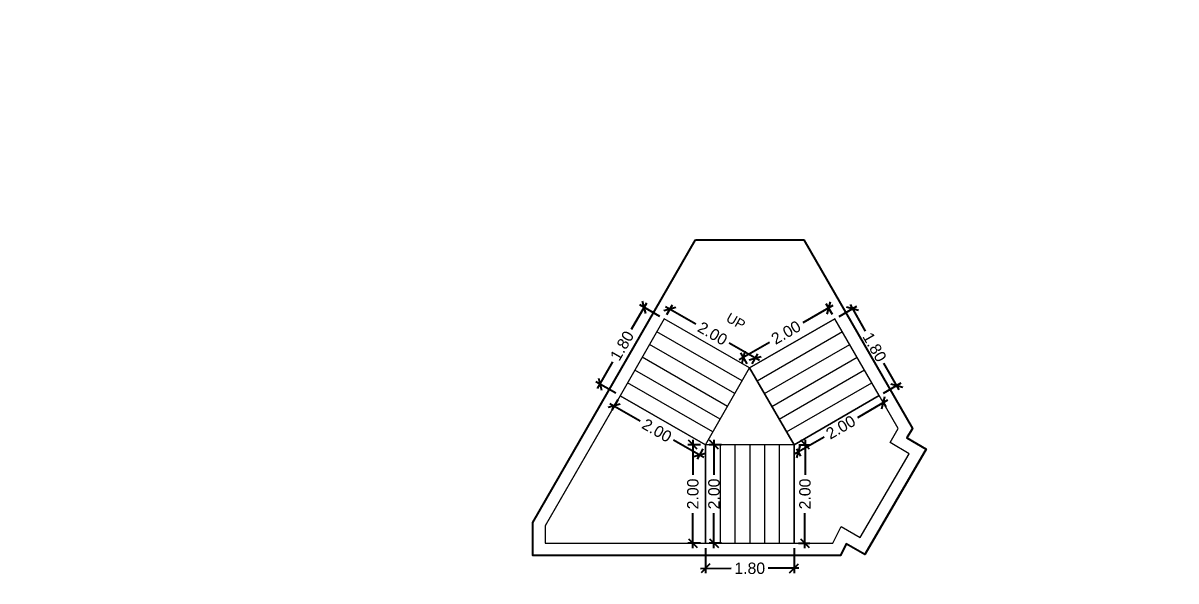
# Model space of a CAD drawing. Header units: metres. Extents: x 256329 to 886268, y -249371 to 355.
# Drawn here: x 287206.16 to 287229.59, y -1200.6 to -1189.26 of the extents above; entities that cross this region are included whole.
import ezdxf

# ---------------------------------------------------------------- set-up
doc = ezdxf.new("R2010")
doc.units = ezdxf.units.M
doc.header["$MEASUREMENT"] = 0
doc.header["$PDMODE"] = 35
doc.linetypes.add('CONTINOUS', pattern=[0])
doc.layers.get('0').update_dxf_attribs({"lineweight": 18})
doc.layers.get('Defpoints').update_dxf_attribs({"lineweight": 20})
doc.layers.add('A_TEXT', color=4, linetype='Continuous', lineweight=0, transparency=0.3)
doc.layers.add('BLK_2_FLR_35_STAIR_1', color=7, linetype='Continuous')
for name, color, linetype, lineweight in [('BLK_2_FLR_35_STAIR_1_FLIGHT_1', 7, 'Continuous', 0), ('BLK_2_FLR_35_STAIR_1_FLIGHT_2', 7, 'Continuous', 0), ('BLK_2_FLR_35_STAIR_1_FLIGHT_3', 7, 'Continuous', 0), ('BLK_2_FLR_35_STAIR_1_LANDING_1', 7, 'Continuous', 0), ('BLK_2_FLR_35_STAIR_1_LANDING_2', 7, 'Continuous', 0)]:
    doc.layers.add(name, color=color, linetype=linetype, lineweight=lineweight)
doc.styles.add('Arial', font='arial.ttf')
doc.styles.get("Standard").update_dxf_attribs({"font": 'arial.ttf'})
doc.dimstyles.new('METRIC DIM', dxfattribs={"dimtxt": 0.23, "dimasz": 0.18, "dimexe": 0.1, "dimexo": 0.1, "dimgap": 0.09, "dimtad": 0, "dimzin": 0, "dimdsep": 46, "dimtxsty": 'Standard', "dimblk": 'OBLIQUE', "dimcen": 0, "dimdle": 0.1, "dimclrd": 147, "dimclre": 147, "dimclrt": 7, "dimadec": 0, "dimazin": 0, "dimtfac": 1, "dimtofl": 0, "dimtmove": 0, "dimatfit": 2, "dimfxl": 0.125, "dimtolj": 1, "dimtzin": 0, "dimarcsym": 0})

# ---------------------------------------------------------------- blocks, each defined once
blk = doc.blocks.new('_Oblique')
at = {"color": 0, "linetype": 'ByBlock', "lineweight": -2}
blk.add_line((-0.5, -0.5), (0.5, 0.5), dxfattribs=at)
blk = doc.blocks.new('*D2028')
at = {"layer": 'BLK_2_FLR_35_STAIR_1_FLIGHT_2', "color": 147, "lineweight": -2, "transparency": 16777216}
for p, q in [((287220.031713, -1199.927826), (287220.031897, -1200.439797)), ((287221.831713, -1199.927179), (287221.831897, -1200.43915)), ((287219.931861, -1200.339833), (287220.554361, -1200.339609)), ((287221.931861, -1200.339114), (287221.309361, -1200.339338))]:
    blk.add_line(p, q, dxfattribs=at)
at = {"layer": 'Defpoints', "color": 0, "linetype": 'CONTINOUS', "transparency": 16777216}
for p in [(287220.031677, -1199.827826, 0.042641), (287221.831677, -1199.827179, 0.042641), (287220.031861, -1200.339797)]:
    blk.add_point(p, dxfattribs=at)
at = {"layer": 'BLK_2_FLR_35_STAIR_1_FLIGHT_2', "color": 147, "linetype": 'CONTINOUS', "lineweight": -2, "transparency": 16777216, "xscale": 0.18, "yscale": 0.18, "zscale": 0.18}
for p, rotation in [((287220.031861, -1200.339797), 180.020597), ((287221.831861, -1200.33915), 0.020597)]:
    blk.add_blockref('_Oblique', p, dxfattribs=dict(at, rotation=rotation))
at = {"layer": 'BLK_2_FLR_35_STAIR_1_FLIGHT_2', "color": 7, "linetype": 'CONTINOUS', "transparency": 16777216, "insert": (287220.931861, -1200.339474), "char_height": 0.23, "attachment_point": 5, "rotation": 0.0205967}
blk.add_mtext('\\A1;1.80', dxfattribs=at)
blk = doc.blocks.new('*D1976')
at = {"layer": 'BLK_2_FLR_35_STAIR_1_FLIGHT_3', "color": 147, "lineweight": -2, "transparency": 16777216}
for p, q in [((287222.623199, -1194.997854), (287222.007273, -1195.351998)), ((287222.6138, -1195.182126), (287222.486662, -1194.961008)), ((287220.714657, -1196.095223), (287221.330583, -1195.741079)), ((287220.878641, -1196.179804), (287220.751503, -1195.958686))]:
    blk.add_line(p, q, dxfattribs=at)
at = {"layer": 'Defpoints', "color": 0, "linetype": 'CONTINOUS', "transparency": 16777216}
for p in [(287222.663645, -1195.268817, 0.042641), (287220.801349, -1196.045378), (287220.928486, -1196.266495, 0.042641)]:
    blk.add_point(p, dxfattribs=at)
at = {"layer": 'BLK_2_FLR_35_STAIR_1_FLIGHT_3', "color": 147, "linetype": 'CONTINOUS', "lineweight": -2, "transparency": 16777216, "xscale": 0.18, "yscale": 0.18, "zscale": 0.18}
for p, rotation in [((287222.536507, -1195.047699), 29.897956), ((287220.801349, -1196.045378), 209.897956)]:
    blk.add_blockref('_Oblique', p, dxfattribs=dict(at, rotation=rotation))
at = {"layer": 'BLK_2_FLR_35_STAIR_1_FLIGHT_3', "color": 7, "linetype": 'CONTINOUS', "transparency": 16777216, "insert": (287221.668928, -1195.546539), "char_height": 0.23, "attachment_point": 5, "rotation": 29.8979558}
blk.add_mtext('\\A1;2.00', dxfattribs=at)
blk = doc.blocks.new('*D1977')
at = {"layer": 'BLK_2_FLR_35_STAIR_1_FLIGHT_1', "color": 147, "lineweight": -2, "transparency": 16777216}
for p, q in [((287219.223028, -1195.019498), (287219.838382, -1195.373097)), ((287219.244217, -1195.183335), (287219.359555, -1194.982617)), ((287221.130529, -1196.115599), (287220.515175, -1195.762)), ((287220.978309, -1196.179791), (287221.093648, -1195.979072))]:
    blk.add_line(p, q, dxfattribs=at)
at = {"layer": 'Defpoints', "color": 0, "linetype": 'CONTINOUS', "transparency": 16777216}
for p in [(287219.309732, -1195.069321), (287219.194394, -1195.27004, 0.042641), (287220.928486, -1196.266495, 0.042641)]:
    blk.add_point(p, dxfattribs=at)
at = {"layer": 'BLK_2_FLR_35_STAIR_1_FLIGHT_1', "color": 147, "linetype": 'CONTINOUS', "lineweight": -2, "transparency": 16777216, "xscale": 0.18, "yscale": 0.18, "zscale": 0.18}
for p, rotation in [((287219.309732, -1195.069321), 150.117187), ((287221.043825, -1196.065776), 330.117187)]:
    blk.add_blockref('_Oblique', p, dxfattribs=dict(at, rotation=rotation))
at = {"layer": 'BLK_2_FLR_35_STAIR_1_FLIGHT_1', "color": 7, "linetype": 'CONTINOUS', "transparency": 16777216, "insert": (287220.176779, -1195.567549), "char_height": 0.23, "attachment_point": 5, "rotation": 330.1171874}
blk.add_mtext('\\A1;2.00', dxfattribs=at)
blk = doc.blocks.new('*D1978')
at = {"layer": 'BLK_2_FLR_35_STAIR_1_LANDING_2', "color": 147, "lineweight": -2, "transparency": 16777216}
for p, q in [((287221.931676, -1197.827626), (287222.158955, -1197.828644)), ((287222.059404, -1197.728197), (287222.056226, -1198.438013)), ((287222.049555, -1199.928394), (287222.052732, -1199.218578)), ((287221.922722, -1199.827825), (287222.150001, -1199.828843))]:
    blk.add_line(p, q, dxfattribs=at)
at = {"layer": 'Defpoints', "color": 0, "linetype": 'CONTINOUS', "transparency": 16777216}
for p in [(287221.831677, -1197.827179, 0.042641), (287221.822723, -1199.827378, 0.042641), (287222.050002, -1199.828395)]:
    blk.add_point(p, dxfattribs=at)
at = {"layer": 'BLK_2_FLR_35_STAIR_1_LANDING_2', "color": 147, "linetype": 'CONTINOUS', "lineweight": -2, "transparency": 16777216, "xscale": 0.18, "yscale": 0.18, "zscale": 0.18}
for p, rotation in [((287222.058956, -1197.828196), 89.743523), ((287222.050002, -1199.828395), 269.743523)]:
    blk.add_blockref('_Oblique', p, dxfattribs=dict(at, rotation=rotation))
at = {"layer": 'BLK_2_FLR_35_STAIR_1_LANDING_2', "color": 7, "linetype": 'CONTINOUS', "transparency": 16777216, "insert": (287222.054479, -1198.828296), "char_height": 0.23, "attachment_point": 5, "rotation": 89.7435229}
blk.add_mtext('\\A1;2.00', dxfattribs=at)
blk = doc.blocks.new('*D1979')
at = {"layer": 'BLK_2_FLR_35_STAIR_1_LANDING_2', "color": 147, "lineweight": -2, "transparency": 16777216}
for p, q in [((287223.733608, -1196.922791), (287223.119194, -1197.277368)), ((287223.613334, -1196.914445), (287223.696979, -1197.059387)), ((287221.82871, -1198.022104), (287222.443124, -1197.667527)), ((287221.88166, -1197.913791), (287221.965306, -1198.058732))]:
    blk.add_line(p, q, dxfattribs=at)
at = {"layer": 'Defpoints', "color": 0, "linetype": 'CONTINOUS', "transparency": 16777216}
for p in [(287223.56335, -1196.827833, 0.042641), (287223.646996, -1196.972775), (287221.831677, -1197.827179, 0.042641)]:
    blk.add_point(p, dxfattribs=at)
at = {"layer": 'BLK_2_FLR_35_STAIR_1_LANDING_2', "color": 147, "linetype": 'CONTINOUS', "lineweight": -2, "transparency": 16777216, "xscale": 0.18, "yscale": 0.18, "zscale": 0.18}
for p, rotation in [((287223.646996, -1196.972775), 29.98915999999999), ((287221.915322, -1197.97212), 209.98916)]:
    blk.add_blockref('_Oblique', p, dxfattribs=dict(at, rotation=rotation))
at = {"layer": 'BLK_2_FLR_35_STAIR_1_LANDING_2', "color": 7, "linetype": 'CONTINOUS', "transparency": 16777216, "insert": (287222.781159, -1197.472448), "char_height": 0.23, "attachment_point": 5, "rotation": 29.9891596}
blk.add_mtext('\\A1;2.00', dxfattribs=at)
blk = doc.blocks.new('*D1980')
at = {"layer": 'BLK_2_FLR_35_STAIR_1_LANDING_1', "color": 147, "lineweight": -2, "transparency": 16777216}
for p, q in [((287218.247761, -1196.917428), (287218.128167, -1197.125554)), ((287218.091285, -1196.989026), (287218.706639, -1197.342625)), ((287219.998787, -1198.085127), (287219.383432, -1197.731528)), ((287219.981854, -1197.913883), (287219.862259, -1198.122009))]:
    blk.add_line(p, q, dxfattribs=at)
at = {"layer": 'Defpoints', "color": 0, "linetype": 'CONTINOUS', "transparency": 16777216}
for p in [(287218.297584, -1196.830723, 0.042641), (287218.17799, -1197.038849), (287220.031677, -1197.827179, 0.042641)]:
    blk.add_point(p, dxfattribs=at)
at = {"layer": 'BLK_2_FLR_35_STAIR_1_LANDING_1', "color": 147, "linetype": 'CONTINOUS', "lineweight": -2, "transparency": 16777216, "xscale": 0.18, "yscale": 0.18, "zscale": 0.18}
for p, rotation in [((287218.17799, -1197.038849), 150.117187), ((287219.912082, -1198.035304), 330.117187)]:
    blk.add_blockref('_Oblique', p, dxfattribs=dict(at, rotation=rotation))
at = {"layer": 'BLK_2_FLR_35_STAIR_1_LANDING_1', "color": 7, "linetype": 'CONTINOUS', "transparency": 16777216, "insert": (287219.045036, -1197.537077), "char_height": 0.23, "attachment_point": 5, "rotation": 330.1171874}
blk.add_mtext('\\A1;2.00', dxfattribs=at)
blk = doc.blocks.new('*D1981')
at = {"layer": 'BLK_2_FLR_35_STAIR_1_LANDING_1', "color": 147, "lineweight": -2, "transparency": 16777216}
for p, q in [((287219.931677, -1197.827179), (287219.676026, -1197.827179)), ((287219.776026, -1197.727179), (287219.776026, -1198.436892)), ((287219.776026, -1199.927179), (287219.776026, -1199.217465)), ((287219.931677, -1199.827179), (287219.676026, -1199.827179))]:
    blk.add_line(p, q, dxfattribs=at)
at = {"layer": 'Defpoints', "color": 0, "linetype": 'CONTINOUS', "transparency": 16777216}
for p in [(287220.031677, -1197.827179, 0.042641), (287219.776026, -1199.827179), (287220.031677, -1199.827179, 0.042641)]:
    blk.add_point(p, dxfattribs=at)
at = {"layer": 'BLK_2_FLR_35_STAIR_1_LANDING_1', "color": 147, "linetype": 'CONTINOUS', "lineweight": -2, "transparency": 16777216, "xscale": 0.18, "yscale": 0.18, "zscale": 0.18}
for p, rotation in [((287219.776026, -1197.827179), 90), ((287219.776026, -1199.827179), 270)]:
    blk.add_blockref('_Oblique', p, dxfattribs=dict(at, rotation=rotation))
at = {"layer": 'BLK_2_FLR_35_STAIR_1_LANDING_1', "color": 7, "linetype": 'CONTINOUS', "transparency": 16777216, "insert": (287219.776026, -1198.827179), "char_height": 0.23, "attachment_point": 5, "rotation": 90}
blk.add_mtext('\\A1;2.00', dxfattribs=at)
blk = doc.blocks.new('*D1982')
at = {"layer": 'BLK_2_FLR_35_STAIR_1_FLIGHT_3', "color": 147, "lineweight": -2, "transparency": 16777216}
for p, q in [((287222.750257, -1195.218834), (287223.106186, -1195.013427)), ((287222.969591, -1194.976799), (287223.280739, -1195.515959)), ((287223.969263, -1196.709039), (287223.658115, -1196.169879)), ((287223.649962, -1196.77785), (287224.005892, -1196.572443))]:
    blk.add_line(p, q, dxfattribs=at)
at = {"layer": 'Defpoints', "color": 0, "linetype": 'CONTINOUS', "transparency": 16777216}
for p in [(287222.663645, -1195.268817, 0.042641), (287223.91928, -1196.622427), (287223.56335, -1196.827833, 0.042641)]:
    blk.add_point(p, dxfattribs=at)
at = {"layer": 'BLK_2_FLR_35_STAIR_1_FLIGHT_3', "color": 147, "linetype": 'CONTINOUS', "lineweight": -2, "transparency": 16777216, "xscale": 0.18, "yscale": 0.18, "zscale": 0.18}
for p, rotation in [((287223.019574, -1195.063411), 119.98916), ((287223.91928, -1196.622427), 299.98916)]:
    blk.add_blockref('_Oblique', p, dxfattribs=dict(at, rotation=rotation))
at = {"layer": 'BLK_2_FLR_35_STAIR_1_FLIGHT_3', "color": 7, "linetype": 'CONTINOUS', "transparency": 16777216, "insert": (287223.469427, -1195.842919), "char_height": 0.23, "attachment_point": 5, "rotation": 299.9891596}
blk.add_mtext('\\A1;1.80', dxfattribs=at)
blk = doc.blocks.new('*D1983')
at = {"layer": 'BLK_2_FLR_35_STAIR_1_FLIGHT_1', "color": 147, "lineweight": -2, "transparency": 16777216}
for p, q in [((287218.835093, -1194.948242), (287218.524947, -1195.487979)), ((287219.107689, -1195.220217), (287218.698566, -1194.985124)), ((287217.838638, -1196.682335), (287218.148785, -1196.142598)), ((287218.210879, -1196.780901), (287217.801756, -1196.545807))]:
    blk.add_line(p, q, dxfattribs=at)
at = {"layer": 'Defpoints', "color": 0, "linetype": 'CONTINOUS', "transparency": 16777216}
for p in [(287219.194394, -1195.27004, 0.042641), (287217.888461, -1196.59563), (287218.297584, -1196.830723, 0.042641)]:
    blk.add_point(p, dxfattribs=at)
at = {"layer": 'BLK_2_FLR_35_STAIR_1_FLIGHT_1', "color": 147, "linetype": 'CONTINOUS', "lineweight": -2, "transparency": 16777216, "xscale": 0.18, "yscale": 0.18, "zscale": 0.18}
for p, rotation in [((287218.78527, -1195.034947), 60.117187), ((287217.888461, -1196.59563), 240.1171869999999)]:
    blk.add_blockref('_Oblique', p, dxfattribs=dict(at, rotation=rotation))
at = {"layer": 'BLK_2_FLR_35_STAIR_1_FLIGHT_1', "color": 7, "linetype": 'CONTINOUS', "transparency": 16777216, "insert": (287218.336866, -1195.815289), "char_height": 0.23, "attachment_point": 5, "rotation": 60.1171874}
blk.add_mtext('\\A1;1.80', dxfattribs=at)
blk = doc.blocks.new('*D1994')
at = {"layer": 'BLK_2_FLR_35_STAIR_1_FLIGHT_2', "color": 147, "lineweight": -2, "transparency": 16777216}
for p, q in [((287220.360768, -1197.827179), (287220.105117, -1197.827179)), ((287220.205117, -1197.727179), (287220.205117, -1198.436892)), ((287220.205117, -1199.927179), (287220.205117, -1199.217465)), ((287220.360768, -1199.827179), (287220.105117, -1199.827179))]:
    blk.add_line(p, q, dxfattribs=at)
at = {"layer": 'Defpoints', "color": 0, "linetype": 'CONTINOUS', "transparency": 16777216}
for p in [(287220.460768, -1197.827179, 0.042641), (287220.205117, -1199.827179), (287220.460768, -1199.827179, 0.042641)]:
    blk.add_point(p, dxfattribs=at)
at = {"layer": 'BLK_2_FLR_35_STAIR_1_FLIGHT_2', "color": 147, "linetype": 'CONTINOUS', "lineweight": -2, "transparency": 16777216, "xscale": 0.18, "yscale": 0.18, "zscale": 0.18}
for p, rotation in [((287220.205117, -1197.827179), 90), ((287220.205117, -1199.827179), 270)]:
    blk.add_blockref('_Oblique', p, dxfattribs=dict(at, rotation=rotation))
at = {"layer": 'BLK_2_FLR_35_STAIR_1_FLIGHT_2', "color": 7, "linetype": 'CONTINOUS', "transparency": 16777216, "insert": (287220.205117, -1198.827179), "char_height": 0.23, "attachment_point": 5, "rotation": 90}
blk.add_mtext('\\A1;2.00', dxfattribs=at)

msp = doc.modelspace()

# ---------------------------------------------------------------- linework, layer by layer
at = {"color": 5, "linetype": 'CONTINOUS'}
for p, q in [((287220.031677, -1197.827179, 0.085282), (287220.928486, -1196.266495, 0.085282)), ((287221.831677, -1197.827179, 0.085282), (287220.031677, -1197.827179, 0.085282))]:
    msp.add_line(p, q, dxfattribs=at)
at = {"color": 5, "linetype": 'CONTINOUS', "elevation": 0.085282}
msp.add_lwpolyline([(287221.831677, -1197.827179), (287220.928486, -1196.266495)], dxfattribs=at)
at = {"layer": 'BLK_2_FLR_35_STAIR_1', "color": 7, "linetype": 'CONTINOUS', "elevation": 0.085282}
msp.add_lwpolyline([(287219.826145, -1193.662187), (287222.028938, -1193.662187), (287224.240501, -1197.494401), (287224.127369, -1197.6902), (287224.515894, -1197.919961), (287223.270203, -1200.058142), (287222.894329, -1199.841752), (287222.774596, -1200.080458), (287216.522853, -1200.082022), (287216.522685, -1199.411071)], close=True, dxfattribs=at)
at = {"layer": 'BLK_2_FLR_35_STAIR_1_FLIGHT_1', "color": 3, "linetype": 'CONTINOUS'}
for p, q in [((287220.928486, -1196.266495, 0.085282), (287219.194394, -1195.27004, 0.085282)), ((287220.779018, -1196.526609, 0.085282), (287219.044926, -1195.530154, 0.085282)), ((287220.62955, -1196.786723, 0.085282), (287218.895457, -1195.790268, 0.085282)), ((287220.480081, -1197.046837, 0.085282), (287218.745989, -1196.050382, 0.085282)), ((287220.330613, -1197.306951, 0.085282), (287218.596521, -1196.310496, 0.085282)), ((287220.181145, -1197.567065, 0.085282), (287218.447052, -1196.570609, 0.085282)), ((287220.031677, -1197.827179, 0.085282), (287218.297584, -1196.830723, 0.085282))]:
    msp.add_line(p, q, dxfattribs=at)
at = {"layer": 'BLK_2_FLR_35_STAIR_1_FLIGHT_1', "color": 7, "linetype": 'CONTINOUS', "elevation": 0.085282}
msp.add_lwpolyline([(287219.194394, -1195.27004), (287218.297584, -1196.830723), (287220.031677, -1197.827179), (287220.928486, -1196.266495), (287219.194394, -1195.27004)], dxfattribs=at)
at = {"layer": 'BLK_2_FLR_35_STAIR_1_FLIGHT_2', "color": 3, "linetype": 'CONTINOUS'}
for p, q in [((287220.031677, -1197.827179, 0.085282), (287220.031677, -1199.827179, 0.085282)), ((287220.331677, -1197.827179, 0.085282), (287220.331677, -1199.827179, 0.085282)), ((287220.631677, -1197.827179, 0.085282), (287220.631677, -1199.827179, 0.085282)), ((287220.931677, -1197.827179, 0.085282), (287220.931677, -1199.827179, 0.085282)), ((287221.231677, -1197.827179, 0.085282), (287221.231677, -1199.827179, 0.085282)), ((287221.531677, -1197.827179, 0.085282), (287221.531677, -1199.827179, 0.085282)), ((287221.831677, -1197.827179, 0.085282), (287221.831677, -1199.827179, 0.085282))]:
    msp.add_line(p, q, dxfattribs=at)
at = {"layer": 'BLK_2_FLR_35_STAIR_1_FLIGHT_2', "color": 7, "linetype": 'CONTINOUS', "elevation": 0.085282}
msp.add_lwpolyline([(287221.831677, -1197.827179), (287220.031677, -1197.827179), (287220.031677, -1199.827179), (287221.831677, -1199.827179)], close=True, dxfattribs=at)
at = {"layer": 'BLK_2_FLR_35_STAIR_1_FLIGHT_3', "color": 3, "linetype": 'CONTINOUS'}
for p, q in [((287220.928486, -1196.266495, 0.085282), (287222.663645, -1195.268817, 0.085282)), ((287221.081922, -1196.527999, 0.085282), (287222.813596, -1195.528653, 0.085282)), ((287221.231873, -1196.787835, 0.085282), (287222.963547, -1195.788489, 0.085282)), ((287221.381824, -1197.047671, 0.085282), (287223.113498, -1196.048325, 0.085282)), ((287221.531775, -1197.307507, 0.085282), (287223.263449, -1196.308161, 0.085282)), ((287221.681726, -1197.567343, 0.085282), (287223.413399, -1196.567997, 0.085282)), ((287221.831677, -1197.827179, 0.085282), (287223.56335, -1196.827833, 0.085282))]:
    msp.add_line(p, q, dxfattribs=at)
at = {"layer": 'BLK_2_FLR_35_STAIR_1_FLIGHT_3', "ltscale": 0.05, "elevation": 0.085282}
msp.add_lwpolyline([(287220.928486, -1196.266495), (287221.831677, -1197.827179), (287223.56335, -1196.827833), (287222.663645, -1195.268817), (287220.928486, -1196.266495)], dxfattribs=at)
at = {"layer": 'BLK_2_FLR_35_STAIR_1_LANDING_1', "color": 7, "linetype": 'CONTINOUS', "elevation": 0.085282}
msp.add_lwpolyline([(287220.031677, -1197.827179), (287218.297584, -1196.830723), (287216.776021, -1199.47864), (287216.776109, -1199.82864), (287220.031677, -1199.827179), (287220.031677, -1197.827179)], dxfattribs=at)
at = {"layer": 'BLK_2_FLR_35_STAIR_1_LANDING_2', "color": 7, "linetype": 'CONTINOUS', "elevation": 0.085282}
msp.add_lwpolyline([(287221.831677, -1197.827179), (287221.831677, -1199.827179), (287222.618239, -1199.827179), (287222.788193, -1199.488351), (287223.177014, -1199.714876), (287224.170323, -1198.0099), (287223.782575, -1197.780599), (287223.947981, -1197.494325), (287223.56335, -1196.827833), (287221.83289, -1197.829276)], dxfattribs=at)

# ---------------------------------------------------------------- texts
at = {"layer": 'A_TEXT', "lineweight": 0, "insert": (287219.325538, -1194.670567, 0.085282), "char_height": 0.2, "width": 2.485498, "attachment_point": 7, "rotation": 329.9945098, "style": 'Arial'}
msp.add_mtext('\\pxi2.2673,qc;UP', dxfattribs=at)

# ---------------------------------------------------------------- dimensions: what is measured, and where the dimension line sits
at = {"layer": 'BLK_2_FLR_35_STAIR_1_FLIGHT_1', "color": 1, "linetype": 'CONTINOUS'}
dim = msp.add_aligned_dim(p1=(287219.194394, -1195.27004, 0.085282), p2=(287218.297584, -1196.830723, 0.085282), distance=-0.471858, dimstyle='METRIC DIM', override={"dimfxl": 0.18}, dxfattribs=at)
dim.commit()
dim.dimension.update_dxf_attribs({"geometry": '*D1983', "text_midpoint": (287218.336866, -1195.815289, 0.042641)})
at = {"layer": 'BLK_2_FLR_35_STAIR_1_FLIGHT_1', "color": 2, "linetype": 'CONTINOUS'}
dim = msp.add_aligned_dim(p1=(287220.928486, -1196.266495, 0.085282), p2=(287219.194394, -1195.27004, 0.085282), distance=-0.231497, dimstyle='METRIC DIM', override={"dimfxl": 0.18}, dxfattribs=at)
dim.commit()
dim.dimension.update_dxf_attribs({"geometry": '*D1977', "text_midpoint": (287220.176779, -1195.567549, 0.042641)})
at = {"layer": 'BLK_2_FLR_35_STAIR_1_FLIGHT_2', "color": 2, "linetype": 'CONTINOUS'}
dim = msp.add_aligned_dim(p1=(287220.460768, -1197.827179, 0.085282), p2=(287220.460768, -1199.827179, 0.085282), distance=-0.255651, dimstyle='METRIC DIM', override={"dimfxl": 0.18}, dxfattribs=at)
dim.commit()
dim.dimension.update_dxf_attribs({"geometry": '*D1994', "text_midpoint": (287220.205117, -1198.827179, 0.042641)})
at = {"layer": 'BLK_2_FLR_35_STAIR_1_FLIGHT_2', "color": 1, "linetype": 'CONTINOUS'}
dim = msp.add_aligned_dim(p1=(287221.831677, -1199.827179, 0.085282), p2=(287220.031677, -1199.827826, 0.085282), distance=0.511971, dimstyle='METRIC DIM', override={"dimfxl": 0.18}, dxfattribs=at)
dim.commit()
dim.dimension.update_dxf_attribs({"geometry": '*D2028', "text_midpoint": (287220.931861, -1200.339474, 0.042641)})
at = {"layer": 'BLK_2_FLR_35_STAIR_1_FLIGHT_3', "color": 2, "linetype": 'CONTINOUS'}
dim = msp.add_aligned_dim(p1=(287222.663645, -1195.268817, 0.085282), p2=(287220.928486, -1196.266495, 0.085282), distance=-0.255062, dimstyle='METRIC DIM', override={"dimfxl": 0.18}, dxfattribs=at)
dim.commit()
dim.dimension.update_dxf_attribs({"geometry": '*D1976', "text_midpoint": (287221.668928, -1195.546539, 0.042641)})
at = {"layer": 'BLK_2_FLR_35_STAIR_1_FLIGHT_3', "color": 1, "linetype": 'CONTINOUS'}
dim = msp.add_aligned_dim(p1=(287222.663645, -1195.268817, 0.085282), p2=(287223.56335, -1196.827833, 0.085282), distance=0.410947, dimstyle='METRIC DIM', override={"dimfxl": 0.18}, dxfattribs=at)
dim.commit()
dim.dimension.update_dxf_attribs({"geometry": '*D1982', "text_midpoint": (287223.469427, -1195.842919, 0.042641)})
at = {"layer": 'BLK_2_FLR_35_STAIR_1_LANDING_1', "color": 1, "linetype": 'CONTINOUS'}
dim = msp.add_aligned_dim(p1=(287220.031677, -1197.827179, 0.085282), p2=(287218.297584, -1196.830723, 0.085282), distance=0.24004, dimstyle='METRIC DIM', override={"dimfxl": 0.18}, dxfattribs=at)
dim.commit()
dim.dimension.update_dxf_attribs({"geometry": '*D1980', "text_midpoint": (287219.045036, -1197.537077, 0.042641)})
at = {"layer": 'BLK_2_FLR_35_STAIR_1_LANDING_1', "color": 2, "linetype": 'CONTINOUS'}
dim = msp.add_aligned_dim(p1=(287220.031677, -1197.827179, 0.085282), p2=(287220.031677, -1199.827179, 0.085282), distance=-0.255651, dimstyle='METRIC DIM', override={"dimfxl": 0.18}, dxfattribs=at)
dim.commit()
dim.dimension.update_dxf_attribs({"geometry": '*D1981', "text_midpoint": (287219.776026, -1198.827179, 0.042641)})
at = {"layer": 'BLK_2_FLR_35_STAIR_1_LANDING_2', "color": 1, "linetype": 'CONTINOUS'}
dim = msp.add_aligned_dim(p1=(287221.831677, -1197.827179, 0.085282), p2=(287223.56335, -1196.827833, 0.085282), distance=-0.167346, dimstyle='METRIC DIM', override={"dimfxl": 0.18}, dxfattribs=at)
dim.commit()
dim.dimension.update_dxf_attribs({"geometry": '*D1979', "text_midpoint": (287222.781159, -1197.472448, 0.042641)})
at = {"layer": 'BLK_2_FLR_35_STAIR_1_LANDING_2', "color": 2, "linetype": 'CONTINOUS'}
dim = msp.add_aligned_dim(p1=(287221.831677, -1197.827179, 0.085282), p2=(287221.822723, -1199.827378, 0.085282), distance=0.227281, dimstyle='METRIC DIM', override={"dimfxl": 0.18}, dxfattribs=at)
dim.commit()
dim.dimension.update_dxf_attribs({"geometry": '*D1978', "text_midpoint": (287222.054479, -1198.828296, 0.042641)})

doc.saveas('drawing.dxf')
